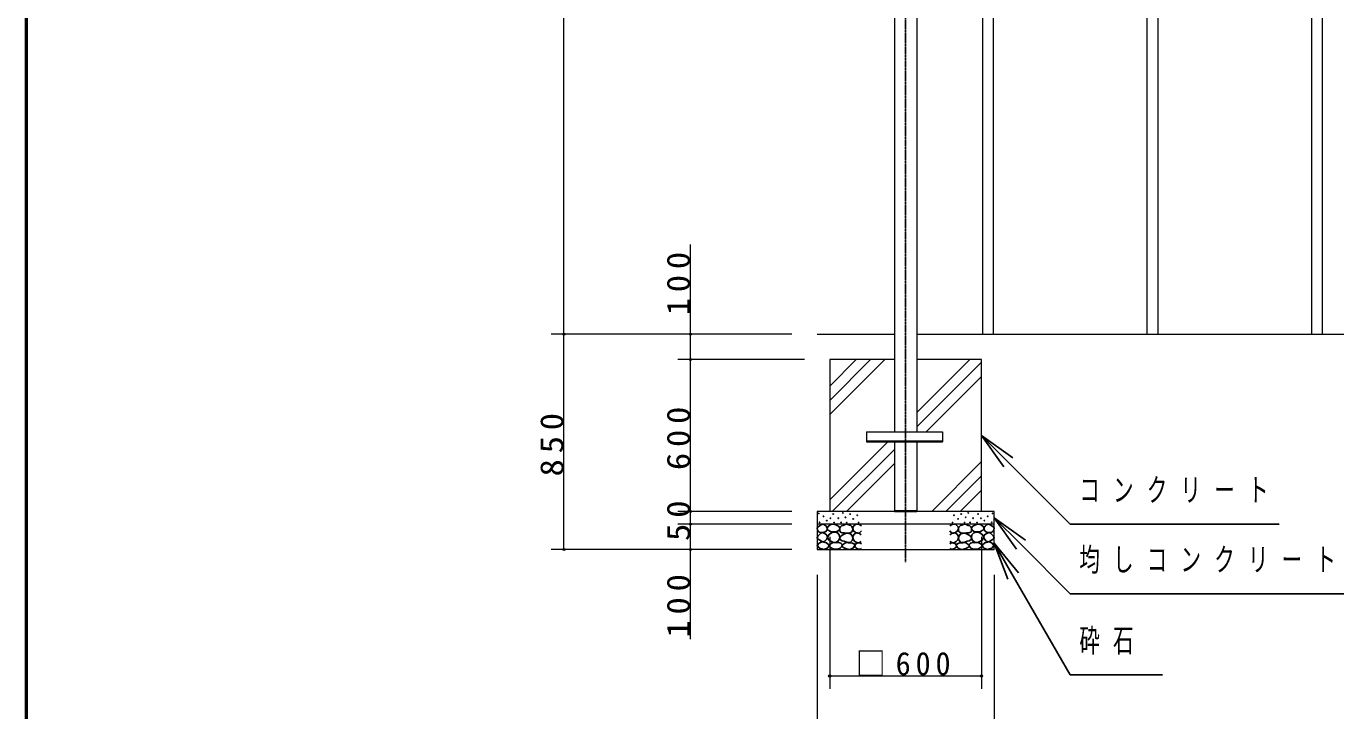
# Model space of a CAD drawing. Units: millimetres at full size. Extents: x -19540 to 51, y -990 to 13350.
# Drawn here: x -19250 to -14075, y 2063 to 4767 of the extents above; entities that cross this region are included whole.
import ezdxf

# ---------------------------------------------------------------- set-up
doc = ezdxf.new("R2010")
doc.units = ezdxf.units.MM
doc.linetypes.add('USER2', pattern=[6, 3, -1, 1, -1])
for name, color, linetype, lineweight in [('A3図枠', 7, 'Continuous', 25), ('線', 2, 'Continuous', 25), ('補助', 2, 'Continuous', 13)]:
    doc.layers.add(name, color=color, linetype=linetype, lineweight=lineweight)
doc.styles.add('ＭＳ ゴシック', font='')
doc.styles.get('ＭＳ ゴシック').set_extended_font_data('MS Gothic')

# ---------------------------------------------------------------- blocks, each defined once
blk = doc.blocks.new('dimension_origin')
at = {"color": 0, "linetype": 'Continuous', "lineweight": -2}
blk.add_circle((0, 0), 1.25, dxfattribs=at)

msp = doc.modelspace()

# ---------------------------------------------------------------- linework, layer by layer
at = {"layer": 'A3図枠', "lineweight": 50}
msp.add_line((-19250, 13350), (-19250, 0), dxfattribs=at)
at = {"layer": '線', "color": 20, "linetype": 'USER2'}
msp.add_line((-15775, 6550.8), (-15775, 2650), dxfattribs=at)
at = {"layer": '線', "color": 7, "lineweight": 13}
for p, q in [((-15471.35, 6390), (-15471.35, 3550)), ((-15428.65, 6390), (-15428.65, 3550)), ((-14821.35, 6390), (-14821.35, 3550)), ((-14778.65, 6390), (-14778.65, 3550)), ((-14171.35, 6390), (-14171.35, 3550)), ((-14128.65, 6390), (-14128.65, 3550)), ((-15819.55, 6275), (-15819.55, 3165)), ((-15730.45, 6275), (-15730.45, 3165)), ((-16125, 3550), (-15819.55, 3550)), ((-15730.45, 3550), (-12871.35, 3550)), ((-16075, 3450), (-16075, 2850)), ((-15819.55, 3450), (-16075, 3450)), ((-15475, 3450), (-15730.45, 3450)), ((-15475, 2850), (-15475, 3450)), ((-15929.614, 3165), (-15629.614, 3165)), ((-15929.614, 3165), (-15929.614, 3125)), ((-15629.614, 3165), (-15629.614, 3125)), ((-15929.614, 3125), (-15629.614, 3125)), ((-15819.55, 3125), (-15819.55, 2850)), ((-15730.45, 3125), (-15730.45, 2850)), ((-16125, 2850), (-16125, 2800)), ((-15425, 2850), (-16125, 2850)), ((-15819.55, 2850), (-15730.45, 2850)), ((-15425, 2800), (-15425, 2850)), ((-16125, 2800), (-16125, 2700)), ((-15425, 2800), (-16125, 2800)), ((-15425, 2700), (-15425, 2800)), ((-16125, 2700), (-15425, 2700))]:
    msp.add_line(p, q, dxfattribs=at)
at = {"layer": '線'}
for p, q in [((-15929.614, 3128), (-15629.614, 3128)), ((-15819.55, 2852), (-15730.45, 2852))]:
    msp.add_line(p, q, dxfattribs=at)
for points in [[(-16102.551, 2799.402), (-16109.014, 2796.862), (-16115.225, 2793.382), (-16121.083, 2789.344), (-16124.731, 2783.877), (-16123.718, 2776.294), (-16118.711, 2769.935), (-16111.845, 2767.345), (-16104.136, 2767.084), (-16096.523, 2767.688), (-16090.194, 2770.252), (-16086.442, 2775.538), (-16085.125, 2781.976), (-16085.973, 2787.181), (-16088.927, 2792.115), (-16095.087, 2796.942)], [(-16063.127, 2799.493), (-16068.032, 2798.876), (-16073.669, 2796.79), (-16081.64, 2791.002), (-16085.291, 2784.086), (-16084.417, 2780.124), (-16080.696, 2775.707), (-16071.205, 2770.934), (-16061.235, 2769.49), (-16053.885, 2769.318), (-16046.369, 2770.842), (-16038.771, 2775.456), (-16035.017, 2781.653), (-16035.986, 2786.306), (-16040.693, 2791.654), (-16051.361, 2797.861)], [(-16011.308, 2799.699), (-16016.569, 2797.47), (-16022.048, 2795.224), (-16028.203, 2792.997), (-16032.967, 2789.854), (-16034.865, 2785.463), (-16035.294, 2779.83), (-16034.998, 2773.701), (-16032.609, 2768.553), (-16025.243, 2765.683), (-16016.141, 2765.331), (-16008.857, 2764.746), (-16001.642, 2764.436), (-15993.533, 2765.815), (-15987.143, 2769.627), (-15984.443, 2775.292), (-15984.1, 2781.799), (-15985.688, 2787.512), (-15988.754, 2792.002), (-15992.156, 2794.489), (-15996.809, 2796.477), (-16003.985, 2798.656)], [(-15538.692, 2799.699), (-15533.431, 2797.47), (-15527.952, 2795.224), (-15521.797, 2792.997), (-15517.033, 2789.854), (-15515.135, 2785.463), (-15514.706, 2779.83), (-15515.002, 2773.701), (-15517.391, 2768.553), (-15524.757, 2765.683), (-15533.859, 2765.331), (-15541.143, 2764.746), (-15548.358, 2764.436), (-15556.467, 2765.815), (-15562.857, 2769.627), (-15565.557, 2775.292), (-15565.9, 2781.799), (-15564.312, 2787.512), (-15561.246, 2792.002), (-15557.844, 2794.489), (-15553.191, 2796.477), (-15546.015, 2798.656)], [(-15486.873, 2799.493), (-15481.968, 2798.876), (-15476.331, 2796.79), (-15468.36, 2791.002), (-15464.709, 2784.086), (-15465.583, 2780.124), (-15469.304, 2775.707), (-15478.795, 2770.934), (-15488.765, 2769.49), (-15496.115, 2769.318), (-15503.631, 2770.842), (-15511.229, 2775.456), (-15514.983, 2781.653), (-15514.014, 2786.306), (-15509.307, 2791.654), (-15498.639, 2797.861)], [(-15447.449, 2799.402), (-15440.986, 2796.862), (-15434.775, 2793.382), (-15428.917, 2789.344), (-15425.269, 2783.877), (-15426.282, 2776.294), (-15431.289, 2769.935), (-15438.155, 2767.345), (-15445.864, 2767.084), (-15453.477, 2767.688), (-15459.806, 2770.252), (-15463.558, 2775.538), (-15464.875, 2781.976), (-15464.027, 2787.181), (-15461.073, 2792.115), (-15454.913, 2796.942)], [(-16105.086, 2766.45), (-16110.415, 2763.657), (-16115.859, 2759.479), (-16122.308, 2752.659), (-16124.731, 2745.855), (-16121.103, 2741.027), (-16114.592, 2736.666), (-16107.954, 2732.379), (-16101.284, 2730.329), (-16093.64, 2732.776), (-16087.343, 2739.201), (-16084.236, 2747.478), (-16085.758, 2755.994), (-16093.916, 2763.245)], [(-16075.831, 2735.163), (-16063.242, 2728.307), (-16049.883, 2727.324), (-16039.599, 2734.778), (-16034.746, 2746.515), (-16037.027, 2757.293), (-16043.936, 2765.436), (-16052.761, 2768.869), (-16063.938, 2767.598), (-16077.693, 2759.543), (-16083.67, 2748.678), (-16081.034, 2741.484)], [(-16012.312, 2763.084), (-16017.805, 2760.291), (-16023.394, 2757.138), (-16029.588, 2753.53), (-16033.936, 2748.759), (-16034.925, 2743.231), (-16032.854, 2737.677), (-16026.136, 2733.918), (-16017.988, 2732.271), (-16011.571, 2730.108), (-16005.284, 2727.946), (-15998.914, 2726.919), (-15992.31, 2728.487), (-15986.132, 2735.719), (-15984.201, 2745.786), (-15985.91, 2754.29), (-15991.229, 2760.922), (-16001.301, 2764.208)], [(-15537.688, 2763.084), (-15532.195, 2760.291), (-15526.606, 2757.138), (-15520.412, 2753.53), (-15516.064, 2748.759), (-15515.075, 2743.231), (-15517.146, 2737.677), (-15523.864, 2733.918), (-15532.012, 2732.271), (-15538.429, 2730.108), (-15544.716, 2727.946), (-15551.086, 2726.919), (-15557.69, 2728.487), (-15563.868, 2735.719), (-15565.799, 2745.786), (-15564.09, 2754.29), (-15558.771, 2760.922), (-15548.699, 2764.208)], [(-15474.169, 2735.163), (-15486.758, 2728.307), (-15500.117, 2727.324), (-15510.401, 2734.778), (-15515.254, 2746.515), (-15512.973, 2757.293), (-15506.064, 2765.436), (-15497.239, 2768.869), (-15486.062, 2767.598), (-15472.307, 2759.543), (-15466.33, 2748.678), (-15468.966, 2741.484)], [(-15444.914, 2766.45), (-15439.585, 2763.657), (-15434.141, 2759.479), (-15427.692, 2752.659), (-15425.269, 2745.855), (-15428.897, 2741.027), (-15435.408, 2736.666), (-15442.046, 2732.379), (-15448.716, 2730.329), (-15456.36, 2732.776), (-15462.657, 2739.201), (-15465.764, 2747.478), (-15464.242, 2755.994), (-15456.084, 2763.245)], [(-16105.905, 2730.517), (-16117.225, 2724.498), (-16124.036, 2715.683), (-16115.55, 2704.413), (-16097.114, 2700.299), (-16082.761, 2706.41), (-16077.335, 2716.782), (-16088.117, 2725.89)], [(-16048.802, 2726.373), (-16056.337, 2726.999), (-16064.479, 2725.562), (-16073.407, 2721.504), (-16077.723, 2716.102), (-16075.036, 2711.419), (-16069.074, 2706.912), (-16062.595, 2703.069), (-16055.289, 2700.695), (-16043.44, 2700.928), (-16033.125, 2705.02), (-16028.421, 2709.827), (-16026.367, 2715.561), (-16027.427, 2720.709), (-16031.503, 2725.292), (-16039.901, 2727.832)], [(-16006.495, 2728.205), (-16014.963, 2724.61), (-16021.902, 2719.826), (-16024.926, 2717.311), (-16026.767, 2713.88), (-16022.802, 2708.391), (-16012.982, 2704.149), (-16003.243, 2700.924), (-15994.062, 2700.365), (-15983.219, 2704.869), (-15976.492, 2712.528), (-15975.685, 2716.519), (-15977.033, 2720.908), (-15984.674, 2724.685), (-15994.332, 2725.502), (-16000.562, 2726.747)], [(-15543.505, 2728.205), (-15535.037, 2724.61), (-15528.098, 2719.826), (-15525.074, 2717.311), (-15523.233, 2713.88), (-15527.198, 2708.391), (-15537.018, 2704.149), (-15546.757, 2700.924), (-15555.938, 2700.365), (-15566.781, 2704.869), (-15573.508, 2712.528), (-15574.315, 2716.519), (-15572.967, 2720.908), (-15565.326, 2724.685), (-15555.668, 2725.502), (-15549.438, 2726.747)], [(-15501.198, 2726.373), (-15493.663, 2726.999), (-15485.521, 2725.562), (-15476.593, 2721.504), (-15472.277, 2716.102), (-15474.964, 2711.419), (-15480.926, 2706.912), (-15487.405, 2703.069), (-15494.711, 2700.695), (-15506.56, 2700.928), (-15516.875, 2705.02), (-15521.579, 2709.827), (-15523.633, 2715.561), (-15522.573, 2720.709), (-15518.497, 2725.292), (-15510.099, 2727.832)], [(-15444.095, 2730.517), (-15432.775, 2724.498), (-15425.964, 2715.683), (-15434.45, 2704.413), (-15452.886, 2700.299), (-15467.239, 2706.41), (-15472.665, 2716.782), (-15461.883, 2725.89)]]:
    msp.add_lwpolyline(points, close=True, dxfattribs=at)
for points in [[(-15950, 2793.299), (-15958.427, 2798.154), (-15967.11, 2799.636), (-15972.73, 2797.948), (-15977.883, 2794.249), (-15982.354, 2788.941), (-15984.22, 2782.209), (-15980.552, 2773.439), (-15972.496, 2767), (-15964.197, 2764.621), (-15956.971, 2765.733), (-15952.921, 2769.109), (-15950, 2773.654)], [(-15600, 2793.299), (-15591.573, 2798.154), (-15582.89, 2799.636), (-15577.27, 2797.948), (-15572.117, 2794.249), (-15567.646, 2788.941), (-15565.78, 2782.209), (-15569.448, 2773.439), (-15577.504, 2767), (-15585.803, 2764.621), (-15593.029, 2765.733), (-15597.079, 2769.109), (-15600, 2773.654)], [(-15950.317, 2757.178), (-15957.457, 2762.64), (-15965.526, 2765.099), (-15972.231, 2763.875), (-15978.2, 2760.03), (-15982.592, 2754.249), (-15984.22, 2747.039), (-15981.556, 2738.431), (-15975.348, 2731.513), (-15967.709, 2727.642), (-15960.139, 2726.761), (-15954.985, 2728.2), (-15950.317, 2730.88)], [(-15599.683, 2757.178), (-15592.543, 2762.64), (-15584.474, 2765.099), (-15577.769, 2763.875), (-15571.8, 2760.03), (-15567.408, 2754.249), (-15565.78, 2747.039), (-15568.444, 2738.431), (-15574.652, 2731.513), (-15582.291, 2727.642), (-15589.861, 2726.761), (-15595.015, 2728.2), (-15599.683, 2730.88)], [(-15950, 2722.642), (-15956.018, 2725.96), (-15963.308, 2726.761), (-15972.024, 2722.427), (-15976.299, 2715.671), (-15975.686, 2712.001), (-15972.813, 2707.75), (-15965.651, 2702.278), (-15958.238, 2700.462), (-15953.942, 2701.514), (-15950, 2703.631)], [(-15600, 2722.642), (-15593.982, 2725.96), (-15586.692, 2726.761), (-15577.976, 2722.427), (-15573.701, 2715.671), (-15574.314, 2712.001), (-15577.187, 2707.75), (-15584.349, 2702.278), (-15591.762, 2700.462), (-15596.058, 2701.514), (-15600, 2703.631)]]:
    msp.add_lwpolyline(points, dxfattribs=at)
for centre in [(-16118.394, 2842.177), (-16115.225, 2807.323), (-16099.383, 2830.77), (-16086.392, 2813.977), (-16072.451, 2823.483), (-16061.044, 2839.959), (-16057.559, 2806.373), (-16041.504, 2823.549), (-16029.881, 2806.521), (-16022.583, 2844.091), (-16012.582, 2827.063), (-16007.717, 2805.98), (-15994.473, 2839.496), (-15982.309, 2820.846), (-15966.092, 2835.172), (-15960.686, 2805.98), (-15589.314, 2805.98), (-15583.908, 2835.172), (-15567.691, 2820.846), (-15555.527, 2839.496), (-15542.283, 2805.98), (-15537.418, 2827.063), (-15527.417, 2844.091), (-15520.119, 2806.521), (-15508.496, 2823.549), (-15492.441, 2806.373), (-15488.956, 2839.959), (-15477.549, 2823.483), (-15463.608, 2813.977), (-15450.617, 2830.77), (-15434.775, 2807.323), (-15431.606, 2842.177)]:
    msp.add_circle(centre, 1, dxfattribs=at)
at = {"layer": '補助'}
for p, q in [((-17125, 3550), (-17125, 6450)), ((-16625, 3447), (-16625, 3904.286)), ((-16225, 3550), (-17175, 3550)), ((-16225, 3550), (-17175, 3550)), ((-17125, 2700), (-17125, 3550)), ((-16225, 3550), (-16675, 3550)), ((-16175, 3450), (-16675, 3450)), ((-16175, 3450), (-16675, 3450)), ((-16625, 2850), (-16625, 3450)), ((-16075, 3232.551), (-15857.551, 3450)), ((-16075, 3288.677), (-15913.677, 3450)), ((-16075, 3344.804), (-15969.804, 3450)), ((-15730.45, 3240.341), (-15520.791, 3450)), ((-15730.45, 3184.214), (-15475, 3439.664)), ((-15693.538, 3165), (-15475, 3383.538)), ((-16075, 2895.791), (-15845.791, 3125)), ((-16064.664, 2850), (-15819.55, 3095.114)), ((-16008.538, 2850), (-15819.55, 3038.988)), ((-15671.778, 2850), (-15475, 3046.778)), ((-15615.652, 2850), (-15475, 2990.652)), ((-15559.525, 2850), (-15475, 2934.525)), ((-16225, 2850), (-16675, 2850)), ((-16225, 2850), (-16675, 2850)), ((-16625, 2797), (-16625, 2853)), ((-16225, 2800), (-16675, 2800)), ((-16225, 2800), (-16675, 2800)), ((-16625, 2345.714), (-16625, 2803)), ((-16075, 2750), (-16075, 2150)), ((-15475, 2750), (-15475, 2150)), ((-16225, 2700), (-17175, 2700)), ((-16225, 2700), (-16675, 2700)), ((-16125, 2600), (-16125, 1650)), ((-15425, 2600), (-15425, 1650)), ((-15475, 2200), (-16075, 2200))]:
    msp.add_line(p, q, dxfattribs=at)
at = {"layer": '補助', "lineweight": 25}
for p, q in [((-15386.612, 3026.256), (-15475, 3150)), ((-15351.256, 3061.612), (-15475, 3150)), ((-15475, 3150), (-15368.934, 3043.934)), ((-15368.934, 3043.934), (-15125, 2800)), ((-15336.612, 2701.256), (-15425, 2825)), ((-15301.256, 2736.612), (-15425, 2825)), ((-15425, 2825), (-15318.934, 2718.934)), ((-15125, 2800), (-15075, 2800)), ((-15075, 2800), (-14298.411, 2800)), ((-15371.651, 2582.596), (-15425, 2725)), ((-15328.349, 2607.596), (-15425, 2725)), ((-15425, 2725), (-15350, 2595.096)), ((-15318.934, 2718.934), (-15125, 2525)), ((-15350, 2595.096), (-15125, 2205.385)), ((-15125, 2525), (-15075, 2525)), ((-15075, 2525), (-14012.094, 2525)), ((-15125, 2205.385), (-15075, 2205.385)), ((-15075, 2205.385), (-14760.625, 2205.385))]:
    msp.add_line(p, q, dxfattribs=at)

# ---------------------------------------------------------------- block references
at = {"layer": '補助', "xscale": 3.33, "yscale": 3.33}
for p, rotation in [((-17125, 3550), 270), ((-17125, 3550), 90), ((-16625, 3550), 90), ((-16625, 3450), 270), ((-16625, 3450), 270), ((-16625, 2850), 90), ((-16625, 2850), 90), ((-16625, 2800), 270), ((-16625, 2800), 90), ((-17125, 2700), 90), ((-16625, 2700), 270), ((-15475, 2200), 180)]:
    msp.add_blockref('dimension_origin', p, dxfattribs=dict(at, rotation=rotation))
msp.add_blockref('dimension_origin', (-16075, 2200), dxfattribs=at)

# ---------------------------------------------------------------- texts
at = {"layer": '補助', "char_height": 91.64, "attachment_point": 8, "rotation": 90, "style": 'ＭＳ ゴシック'}
for s, insert in [('\\T1.33;\\W1.1;100', (-16626, 3761.429)), ('\\T1.33;\\W1.1;850', (-17126, 3125)), ('\\T1.33;\\W1.1;600', (-16626, 3150)), ('\\T1.34;\\W1.1;50', (-16626, 2825)), ('\\T1.33;\\W1.1;100', (-16626, 2488.571))]:
    msp.add_mtext(s, dxfattribs=dict(at, insert=insert))
at = {"layer": '補助', "char_height": 91.64, "style": 'ＭＳ ゴシック'}
for s, insert, attachment_point in [('\\T1.64;\\W0.65;コンクリート', (-15088.75, 2981.25), 1), ('\\T1.64;\\W0.65;均しコンクリート', (-15088.75, 2706.25), 1), ('\\T1.64;\\W0.65;砕石', (-15088.75, 2386.635), 1), ('\\T1.33;\\W0.95;□600', (-15775, 2201), 8)]:
    msp.add_mtext(s, dxfattribs=dict(at, insert=insert, attachment_point=attachment_point))

doc.saveas('drawing.dxf')
